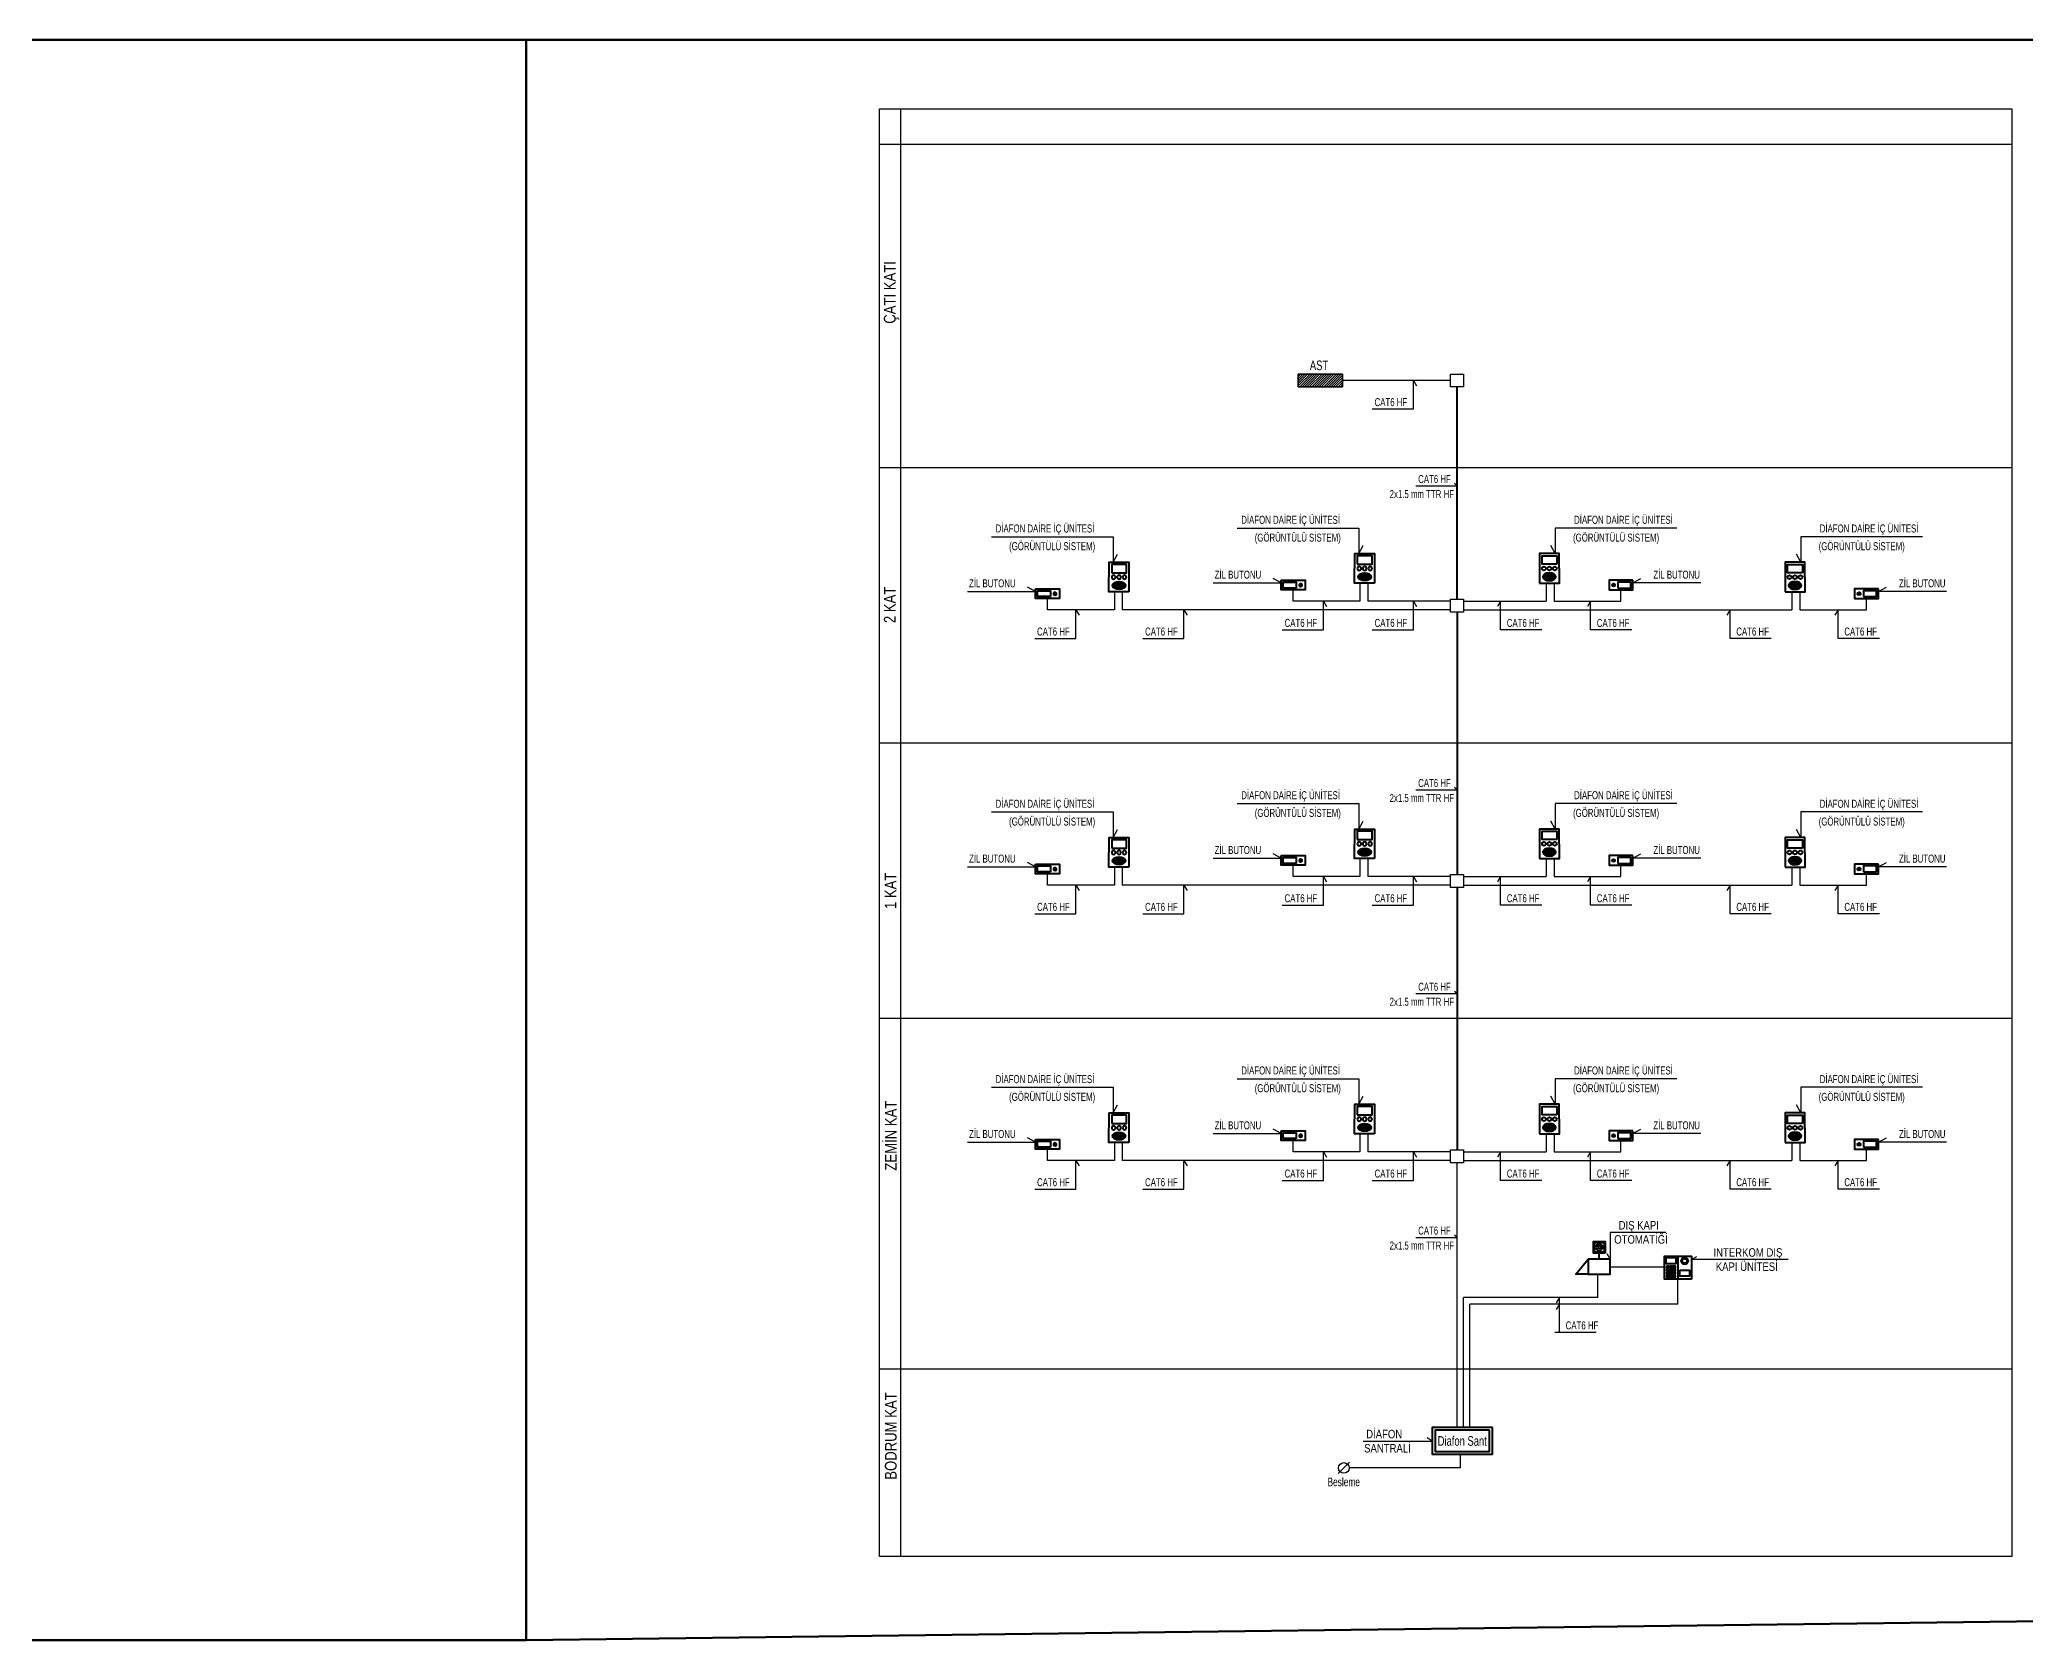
# Model space of a CAD drawing. Header units: millimetres. Extents: x 1852829 to 1882754, y -270850 to -231658.
# Drawn here: x 1871212 to 1874934, y -270850 to -267850 of the extents above; entities that cross this region are included whole.
import ezdxf
from ezdxf.enums import TextEntityAlignment as Align

# ---------------------------------------------------------------- set-up
doc = ezdxf.new("R2010")
doc.units = ezdxf.units.MM
doc.linetypes.add('CONTINOUS', pattern=[0])
doc.linetypes.add('CONTINU', pattern=[0])
for name, color, linetype, lineweight in [('a_çerçeve_line', 7, 'Continuous', 50), ('Aydınlatma', 4, 'CONTINOUS', 35), ('diyafon', 6, 'Continuous', 40), ('genell', 4, 'Continuous', 25), ('yangın', 30, 'CONTINOUS', 40)]:
    doc.layers.add(name, color=color, linetype=linetype, lineweight=lineweight)
for name, color, linetype in [('ayd', 10, 'Continuous'), ('INTERKOM', 3, 'Continuous'), ('LİNE', 7, 'Continuous'), ('LİNE_', 7, 'Continuous'), ('LİNYE NO', 6, 'Continuous'), ('NEJ.OPT_E_YAZI', 6, 'Continuous')]:
    doc.layers.add(name, color=color, linetype=linetype)
doc.styles.add('E_OPTIMUM_TEXT', font='')
doc.styles.add('Grupcad', font='arial.ttf', dxfattribs={"width": 0.7})
doc.styles.add('ROMANS', font='arial.ttf', dxfattribs={"width": 0.7})
doc.styles.add('ROMANTUR', font='arial.ttf', dxfattribs={"width": 0.7})
doc.styles.get('E_OPTIMUM_TEXT').set_extended_font_data('@Arial Unicode MS')

# ---------------------------------------------------------------- blocks, each defined once
blk = doc.blocks.new('DIAFON IC UNITE')
at = {"layer": 'diyafon', "linetype": 'Continuous'}
h = blk.add_hatch(dxfattribs=at)
h.set_pattern_fill('ANSI31', color=133, scale=12.474, angle=585, style=0)
h.set_pattern_definition([(90, (-1096043.5913, -47294.4978), (1.55925, -3e-14), [])])
edge = h.paths.add_edge_path()
edge.add_ellipse((0, -21.7), major_axis=(-6.04, 0), ratio=0.623004, start_angle=0, end_angle=360, ccw=False)
blk.add_lwpolyline([(-9.2, -27.6), (9.5, -27.6), (9.3, 0), (-9.3, 0)], close=True, dxfattribs=at)
at = {"layer": 'diyafon', "color": 133, "linetype": 'Continuous'}
blk.add_lwpolyline([(6.9, -9.9), (-6.9, -9.9), (-6.9, -2), (6.9, -2)], close=True, dxfattribs=at)
for centre in [(-5.1, -13.9), (0, -13.9), (5.1, -13.9)]:
    blk.add_circle(centre, 1.8, dxfattribs=at)
at = {"layer": 'diyafon', "color": 133, "linetype": 'Continuous', "extrusion": (0, 0, -1)}
blk.add_ellipse((0, -21.7), major_axis=(-6.04, 0), ratio=0.623004, start_param=-1.570796, end_param=4.712389, dxfattribs=at)
blk = doc.blocks.new('DIAFON ZIL BUTONU')
at = {"layer": 'diyafon', "linetype": 'CONTINU'}
h = blk.add_hatch(color=133, dxfattribs=at)
edge = h.paths.add_edge_path()
edge.add_ellipse((-7.1, -4.6), major_axis=(0.974, 0.974), ratio=1, start_angle=0, end_angle=360)
blk.add_lwpolyline([(11.2, 0), (-11.2, 0), (-11.2, -9), (11.2, -9)], close=True, dxfattribs=at)
at = {"layer": 'diyafon', "color": 133, "linetype": 'CONTINU'}
blk.add_lwpolyline([(-3, -7.3), (9.3, -7.3), (9.3, -1.7), (-3, -1.7)], close=True, dxfattribs=at)
blk.add_ellipse((-7.1, -4.6), major_axis=(0.974, 0.974), ratio=1, start_param=3.926991, end_param=10.210176, dxfattribs=at)
blk = doc.blocks.new('BESL.')
at = {"layer": 'LİNE_', "lineweight": 30, "ltscale": 50}
blk.add_line((-10.6, -10.6), (10.6, 10.6), dxfattribs=at)
blk.add_circle((0, 0), 10, dxfattribs=at)
blk = doc.blocks.new('DIAFON KAPI OTOMAT')
at = {"layer": 'diyafon', "linetype": 'Continuous'}
blk.add_line((13.7, 9.3), (13.7, 17), dxfattribs=at)
for points in [[(6.4, 17), (21, 17), (21, 31.6), (6.4, 31.6)], [(7.6, 18.2), (19.8, 18.2), (19.8, 30.4), (7.6, 30.4)], [(0, 9.3), (27.4, 9.3), (27.4, -9.3), (0, -9.3)]]:
    blk.add_lwpolyline(points, close=True, dxfattribs=at)
blk.add_lwpolyline([(27.4, -9.3), (43.1, -9.3), (27.4, 9.3)], dxfattribs=at)
at = {"layer": 'diyafon', "color": 133, "linetype": 'Continuous'}
for radius in [4.2, 1.75]:
    blk.add_circle((13.7, 24.3), radius, dxfattribs=at)
blk = doc.blocks.new('DIAFON DIS UNITE-GORUNTULU')
at = {"layer": 'diyafon', "linetype": 'Continuous'}
blk.add_line((0, 0), (0, -28.7), dxfattribs=at)
blk.add_lwpolyline([(17, -28.7), (-17, -28.7), (-17, 0), (17, 0)], close=True, dxfattribs=at)
at = {"layer": 'diyafon', "color": 133, "linetype": 'Continuous'}
for points in [[(-14.6, -1.9), (-2.6, -1.9), (-2.6, -9.5), (-14.6, -9.5)], [(-13.8, -12.2), (-11.3, -12.2), (-11.3, -14.9), (-13.8, -14.9)], [(-13.8, -16.1), (-11.3, -16.1), (-11.3, -18.8), (-13.8, -18.8)], [(-13.8, -20), (-11.3, -20), (-11.3, -22.6), (-13.8, -22.6)], [(-13.8, -23.8), (-11.3, -23.8), (-11.3, -26.5), (-13.8, -26.5)], [(-9.8, -12.2), (-7.3, -12.2), (-7.3, -14.9), (-9.8, -14.9)], [(-9.8, -16.1), (-7.3, -16.1), (-7.3, -18.8), (-9.8, -18.8)], [(-9.8, -20), (-7.3, -20), (-7.3, -22.6), (-9.8, -22.6)], [(-9.8, -23.8), (-7.3, -23.8), (-7.3, -26.5), (-9.8, -26.5)], [(-5.9, -12.2), (-3.3, -12.2), (-3.3, -14.9), (-5.9, -14.9)], [(-5.9, -16.1), (-3.3, -16.1), (-3.3, -18.8), (-5.9, -18.8)], [(-5.9, -20), (-3.3, -20), (-3.3, -22.6), (-5.9, -22.6)], [(-5.9, -23.8), (-3.3, -23.8), (-3.3, -26.5), (-5.9, -26.5)], [(2.3, -17.5), (14.3, -17.5), (14.3, -25.1), (2.3, -25.1)]]:
    blk.add_lwpolyline(points, close=True, dxfattribs=at)
for radius in [4.28, 2.88]:
    blk.add_circle((8.3, -6), radius, dxfattribs=at)

msp = doc.modelspace()

# ---------------------------------------------------------------- hatches: boundary and pattern name
at = {"layer": 'Aydınlatma', "linetype": 'CONTINU'}
h = msp.add_hatch(dxfattribs=at)
h.set_pattern_fill('ANSI31', color=2)
h.set_pattern_definition([(45, (4059.2727, -15666.0484), (-2.2450640303, 2.2450640303), [])])
h.paths.add_polyline_path([(1873653.9, -268500.4), (1873653.9, -268476.6), (1873570.9, -268476.6), (1873570.9, -268500.4)])

# ---------------------------------------------------------------- linework, layer by layer
at = {"layer": 'a_çerçeve_line'}
for p, q in [((1872123.9, -267849.7), (1875561.8, -267849.7)), ((1875561.8, -270806.5), (1872123.9, -270849.7))]:
    msp.add_line(p, q, dxfattribs=at)
msp.add_lwpolyline([(1872123.9, -270849.7), (1872123.9, -267849.7), (1853005.4, -267849.7), (1853005.4, -270849.7)], close=True, dxfattribs=at)
at = {"layer": 'ayd', "color": 8}
for points in [[(1872785.9, -267979.5), (1874908.6, -267979.5), (1874908.6, -270692.7), (1872785.9, -270692.7), (1872785.9, -267979.5)], [(1872825.9, -270691.7), (1872825.9, -267979.4)], [(1872785.9, -268045.6), (1874908.6, -268045.6)], [(1872785.4, -268651.3), (1874908.7, -268651.8)], [(1872785.3, -269167.3), (1874908.6, -269167.8)], [(1872785.3, -269683.4), (1874908.6, -269683.9)], [(1872784.8, -270340.7), (1874908.1, -270341.2)]]:
    msp.add_lwpolyline(points, dxfattribs=at)
at = {"layer": 'Aydınlatma', "color": 2, "linetype": 'CONTINU'}
msp.add_lwpolyline([(1873570.9, -268500.4), (1873570.9, -268476.6), (1873653.9, -268476.6), (1873653.9, -268500.4)], close=True, dxfattribs=at)
msp.add_lwpolyline([(1873570.9, -268500.4), (1873570.9, -268476.6), (1873653.9, -268476.6), (1873653.9, -268500.4)], close=True, dxfattribs=at)
msp.add_lwpolyline([(1873570.9, -268500.4), (1873570.9, -268476.6), (1873653.9, -268476.6), (1873653.9, -268500.4)], close=True, dxfattribs=at)
msp.add_lwpolyline([(1873570.9, -268500.4), (1873570.9, -268476.6), (1873653.9, -268476.6), (1873653.9, -268500.4)], close=True, dxfattribs=at)
msp.add_lwpolyline([(1873570.9, -268500.4), (1873570.9, -268476.6), (1873653.9, -268476.6), (1873653.9, -268500.4)], close=True, dxfattribs=at)
msp.add_lwpolyline([(1873570.9, -268500.4), (1873570.9, -268476.6), (1873653.9, -268476.6), (1873653.9, -268500.4)], close=True, dxfattribs=at)
at = {"layer": 'diyafon'}
for p, q in [((1873868.6, -268898.5), (1873868.6, -268500.5)), ((1873868.6, -268922.5), (1873868.6, -269414.6)), ((1873868.6, -269438.6), (1873868.6, -269930.6))]:
    msp.add_line(p, q, dxfattribs=at)
at = {"layer": 'diyafon', "linetype": 'ByBlock', "elevation": 0}
for points in [[(1873934.8, -270451), (1873822.3, -270451), (1873822.3, -270500.7), (1873934.8, -270500.7)], [(1873929.7, -270456.1), (1873827.4, -270456.1), (1873827.4, -270495.6), (1873929.7, -270495.6)]]:
    msp.add_lwpolyline(points, close=True, dxfattribs=at)
at = {"layer": 'genell', "linetype": 'CONTINOUS'}
for p, q in [((1873791.4, -268686), (1873868.6, -268686)), ((1873868.6, -268686), (1873863.8, -268681.8)), ((1873791.4, -269255.7), (1873868.6, -269255.7)), ((1873868.6, -269255.7), (1873863.8, -269251.5)), ((1873791.4, -269637.6), (1873868.6, -269637.6)), ((1873868.6, -269637.6), (1873863.8, -269633.4)), ((1873868.6, -270094.6), (1873863.8, -270090.3)), ((1873791.4, -270094.6), (1873868.6, -270094.6)), ((1874060.7, -270207.4), (1874054.7, -270217.4)), ((1874060.7, -270219.4), (1874054.7, -270229.4)), ((1874060.7, -270272.7), (1874060.7, -270207.4)), ((1874129.3, -270272.7), (1874052.1, -270272.7))]:
    msp.add_line(p, q, dxfattribs=at)
for points in [[(1873709.7, -268541.8), (1873786.9, -268541.8), (1873786.9, -268488.5), (1873792.9, -268498.5)], [(1872996.2, -268781.2), (1873224.1, -268781.2), (1873224.1, -268829.2), (1873232.1, -268814.2)], [(1873456.6, -268765), (1873684.5, -268765), (1873684.5, -268813), (1873692.5, -268798)], [(1874280.6, -268765), (1874052.7, -268765), (1874052.7, -268813), (1874044.7, -268798)], [(1874741, -268781.2), (1874513.1, -268781.2), (1874513.1, -268829.2), (1874505.1, -268814.2)], [(1873411.7, -268867.8), (1873538.9, -268867.8), (1873523.9, -268859.8)], [(1874325.5, -268867.8), (1874198.4, -268867.8), (1874213.4, -268859.8)], [(1872951.3, -268884), (1873078.4, -268884), (1873063.4, -268876)], [(1873541, -268955.6), (1873618.2, -268955.6), (1873618.2, -268902.3), (1873624.2, -268912.3)], [(1873709.7, -268955.6), (1873786.9, -268955.6), (1873786.9, -268902.3), (1873792.9, -268912.3)], [(1874027.5, -268955.6), (1873950.3, -268955.6), (1873950.3, -268902.3), (1873944.3, -268912.3)], [(1874196.2, -268955.6), (1874119, -268955.6), (1874119, -268902.3), (1874113, -268912.3)], [(1874785.9, -268884), (1874658.8, -268884), (1874673.8, -268876)], [(1873077, -268971.8), (1873154.2, -268971.8), (1873154.2, -268918.4), (1873160.2, -268928.4)], [(1873279.5, -268971.8), (1873356.7, -268971.8), (1873356.7, -268918.4), (1873362.7, -268928.4)], [(1874457.7, -268971.8), (1874380.6, -268971.8), (1874380.6, -268918.4), (1874374.6, -268928.4)], [(1874660.2, -268971.8), (1874583, -268971.8), (1874583, -268918.4), (1874577, -268928.4)], [(1872996.2, -269297.2), (1873224.1, -269297.2), (1873224.1, -269345.2), (1873232.1, -269330.2)], [(1873456.6, -269281.1), (1873684.5, -269281.1), (1873684.5, -269329.1), (1873692.5, -269314.1)], [(1874280.6, -269281.1), (1874052.7, -269281.1), (1874052.7, -269329.1), (1874044.7, -269314.1)], [(1874741, -269297.2), (1874513.1, -269297.2), (1874513.1, -269345.2), (1874505.1, -269330.2)], [(1873411.7, -269383.9), (1873538.9, -269383.9), (1873523.9, -269375.9)], [(1874325.5, -269383.9), (1874198.4, -269383.9), (1874213.4, -269375.9)], [(1872951.3, -269400), (1873078.4, -269400), (1873063.4, -269392)], [(1873541, -269471.7), (1873618.2, -269471.7), (1873618.2, -269418.3), (1873624.2, -269428.3)], [(1873709.7, -269471.7), (1873786.9, -269471.7), (1873786.9, -269418.3), (1873792.9, -269428.3)], [(1874027.5, -269471.7), (1873950.3, -269471.7), (1873950.3, -269418.3), (1873944.3, -269428.3)], [(1874196.2, -269471.7), (1874119, -269471.7), (1874119, -269418.3), (1874113, -269428.3)], [(1874785.9, -269400), (1874658.8, -269400), (1874673.8, -269392)], [(1873077, -269487.8), (1873154.2, -269487.8), (1873154.2, -269434.5), (1873160.2, -269444.5)], [(1873279.5, -269487.8), (1873356.7, -269487.8), (1873356.7, -269434.5), (1873362.7, -269444.5)], [(1874457.7, -269487.8), (1874380.6, -269487.8), (1874380.6, -269434.5), (1874374.6, -269444.5)], [(1874660.2, -269487.8), (1874583, -269487.8), (1874583, -269434.5), (1874577, -269444.5)], [(1872996.2, -269813.2), (1873224.1, -269813.2), (1873224.1, -269861.3), (1873232.1, -269846.3)], [(1873456.6, -269797.1), (1873684.5, -269797.1), (1873684.5, -269845.1), (1873692.5, -269830.1)], [(1874280.6, -269797.1), (1874052.7, -269797.1), (1874052.7, -269845.1), (1874044.7, -269830.1)], [(1874741, -269813.2), (1874513.1, -269813.2), (1874513.1, -269861.3), (1874505.1, -269846.3)], [(1873411.7, -269899.9), (1873538.9, -269899.9), (1873523.9, -269891.9)], [(1874325.5, -269899.9), (1874198.4, -269899.9), (1874213.4, -269891.9)], [(1872951.3, -269916), (1873078.4, -269916), (1873063.4, -269908)], [(1873541, -269987.7), (1873618.2, -269987.7), (1873618.2, -269934.4), (1873624.2, -269944.4)], [(1873709.7, -269987.7), (1873786.9, -269987.7), (1873786.9, -269934.4), (1873792.9, -269944.4)], [(1874027.5, -269987.7), (1873950.3, -269987.7), (1873950.3, -269934.4), (1873944.3, -269944.4)], [(1874196.2, -269987.7), (1874119, -269987.7), (1874119, -269934.4), (1874113, -269944.4)], [(1874785.9, -269916), (1874658.8, -269916), (1874673.8, -269908)], [(1873077, -270003.9), (1873154.2, -270003.9), (1873154.2, -269950.5), (1873160.2, -269960.5)], [(1873279.5, -270003.9), (1873356.7, -270003.9), (1873356.7, -269950.5), (1873362.7, -269960.5)], [(1874457.7, -270003.9), (1874380.6, -270003.9), (1874380.6, -269950.5), (1874374.6, -269960.5)], [(1874660.2, -270003.9), (1874583, -270003.9), (1874583, -269950.5), (1874577, -269960.5)]]:
    msp.add_lwpolyline(points, dxfattribs=at)
at = {"layer": 'INTERKOM', "ltscale": 2}
for p, q in [((1873856.6, -268488.5), (1873653.9, -268488.5)), ((1873100.9, -268918.4), (1873100.9, -268896.9)), ((1873226.3, -268884.4), (1873226.3, -268918.4)), ((1873241.1, -268884.4), (1873241.1, -268918.4)), ((1873561.3, -268902.3), (1873561.3, -268880.8)), ((1873686.7, -268902.3), (1873561.3, -268902.3)), ((1873686.7, -268868.2), (1873686.7, -268902.3)), ((1873701.5, -268868.2), (1873701.5, -268902.3)), ((1873856.6, -268902.3), (1873701.5, -268902.3)), ((1873880.6, -268902.3), (1874035.8, -268902.3)), ((1874035.8, -268868.2), (1874035.8, -268902.3)), ((1874050.5, -268868.2), (1874050.5, -268902.3)), ((1874050.5, -268902.3), (1874175.9, -268902.3)), ((1874175.9, -268902.3), (1874175.9, -268880.8)), ((1874496.2, -268884.4), (1874496.2, -268918.4)), ((1874510.9, -268884.4), (1874510.9, -268918.4)), ((1874636.3, -268918.4), (1874636.3, -268896.9)), ((1873226.3, -268918.4), (1873100.9, -268918.4)), ((1873856.6, -268918.4), (1873241.1, -268918.4)), ((1873880.6, -268918.4), (1874496.2, -268918.4)), ((1874510.9, -268918.4), (1874636.3, -268918.4)), ((1873686.7, -269384.2), (1873686.7, -269418.3)), ((1873701.5, -269384.2), (1873701.5, -269418.3)), ((1874035.8, -269384.2), (1874035.8, -269418.3)), ((1874050.5, -269384.2), (1874050.5, -269418.3)), ((1873100.9, -269434.5), (1873100.9, -269413)), ((1873226.3, -269400.4), (1873226.3, -269434.5)), ((1873241.1, -269400.4), (1873241.1, -269434.5)), ((1873561.3, -269418.3), (1873561.3, -269396.8)), ((1873686.7, -269418.3), (1873561.3, -269418.3)), ((1873856.6, -269418.3), (1873701.5, -269418.3)), ((1873880.6, -269418.3), (1874035.8, -269418.3)), ((1874050.5, -269418.3), (1874175.9, -269418.3)), ((1874175.9, -269418.3), (1874175.9, -269396.8)), ((1874496.2, -269400.4), (1874496.2, -269434.5)), ((1874510.9, -269400.4), (1874510.9, -269434.5)), ((1874636.3, -269434.5), (1874636.3, -269413)), ((1873226.3, -269434.5), (1873100.9, -269434.5)), ((1873856.6, -269434.5), (1873241.1, -269434.5)), ((1873880.6, -269434.5), (1874496.2, -269434.5)), ((1874510.9, -269434.5), (1874636.3, -269434.5)), ((1873686.7, -269900.3), (1873686.7, -269934.4)), ((1873701.5, -269900.3), (1873701.5, -269934.4)), ((1874035.8, -269900.3), (1874035.8, -269934.4)), ((1874050.5, -269900.3), (1874050.5, -269934.4)), ((1873100.9, -269950.5), (1873100.9, -269929)), ((1873226.3, -269916.4), (1873226.3, -269950.5)), ((1873241.1, -269916.4), (1873241.1, -269950.5)), ((1873561.3, -269934.4), (1873561.3, -269912.9)), ((1873686.7, -269934.4), (1873561.3, -269934.4)), ((1873856.6, -269934.4), (1873701.5, -269934.4)), ((1873880.6, -269934.4), (1874035.8, -269934.4)), ((1874050.5, -269934.4), (1874175.9, -269934.4)), ((1874175.9, -269934.4), (1874175.9, -269912.9)), ((1874496.2, -269916.4), (1874496.2, -269950.5)), ((1874510.9, -269916.4), (1874510.9, -269950.5)), ((1874636.3, -269950.5), (1874636.3, -269929)), ((1873226.3, -269950.5), (1873100.9, -269950.5)), ((1873856.6, -269950.5), (1873241.1, -269950.5)), ((1873868.6, -270451), (1873868.6, -269954.6)), ((1873880.6, -269950.5), (1874496.2, -269950.5)), ((1874510.9, -269950.5), (1874636.3, -269950.5)), ((1874132.7, -270207.4), (1874132.7, -270163.4)), ((1874155.8, -270149.5), (1874257.2, -270149.5)), ((1874282.7, -270219.4), (1874282.7, -270172.7)), ((1873880.6, -270451), (1873880.6, -270207.4)), ((1874132.7, -270207.4), (1873880.6, -270207.4)), ((1873892.6, -270451), (1873892.6, -270219.4)), ((1874282.7, -270219.4), (1873892.6, -270219.4))]:
    msp.add_line(p, q, dxfattribs=at)
at = {"layer": 'INTERKOM', "color": 1, "ltscale": 2}
for points in [[(1873856.6, -268476.5), (1873880.6, -268476.5), (1873880.6, -268500.5), (1873856.6, -268500.5)], [(1873856.6, -268898.5), (1873880.6, -268898.5), (1873880.6, -268922.5), (1873856.6, -268922.5)], [(1873856.6, -269414.6), (1873880.6, -269414.6), (1873880.6, -269438.6), (1873856.6, -269438.6)], [(1873856.6, -269930.6), (1873880.6, -269930.6), (1873880.6, -269954.6), (1873856.6, -269954.6)]]:
    msp.add_lwpolyline(points, close=True, dxfattribs=at)
at = {"layer": 'LİNE', "color": 1, "lineweight": 30, "ltscale": 50}
for p, q in [((1873874.6, -270500.7, 0), (1873874.6, -270526.7, 0)), ((1873874.6, -270526.7, 0), (1873666.5, -270526.7, 0))]:
    msp.add_line(p, q, dxfattribs=at)
at = {"layer": 'NEJ.OPT_E_YAZI'}
for points in [[(1874259.8, -270085.1), (1874155.8, -270085.1), (1874155.8, -270135.6), (1874149.8, -270125.6)], [(1874489.4, -270136.1), (1874308.3, -270136.1), (1874318.3, -270130.1)], [(1873692.8, -270476.5), (1873822.3, -270476.5), (1873812.5, -270470.3)]]:
    msp.add_lwpolyline(points, dxfattribs=at)

# ---------------------------------------------------------------- block references
at = {"layer": 'diyafon', "linetype": 'Continuous'}
for name, p, xscale, yscale, zscale in [('DIAFON IC UNITE', (1873695.5, -268813), -2, 2, 2), ('DIAFON IC UNITE', (1874041.7, -268813), 2, 2, 2), ('DIAFON IC UNITE', (1873235.1, -268829.2), -2, 2, 2), ('DIAFON IC UNITE', (1874502.1, -268829.2), 2, 2, 2), ('DIAFON IC UNITE', (1873235.1, -269345.2), -2, 2, 2), ('DIAFON IC UNITE', (1873695.5, -269329.1), -2, 2, 2), ('DIAFON IC UNITE', (1874041.7, -269329.1), 2, 2, 2), ('DIAFON IC UNITE', (1874502.1, -269345.2), 2, 2, 2), ('DIAFON IC UNITE', (1873235.1, -269861.3), -2, 2, 2), ('DIAFON IC UNITE', (1873695.5, -269845.1), -2, 2, 2), ('DIAFON IC UNITE', (1874041.7, -269845.1), 2, 2, 2), ('DIAFON IC UNITE', (1874502.1, -269861.3), 2, 2, 2), ('DIAFON KAPI OTOMAT', (1874155.8, -270149.5), -1.5, 1.5, 1.5), ('DIAFON DIS UNITE-GORUNTULU', (1874282.7, -270129.6), 1.5, 1.5, 1.5)]:
    msp.add_blockref(name, p, dxfattribs=dict(at, xscale=xscale, yscale=yscale, zscale=zscale))
at = {"layer": 'diyafon', "linetype": 'CONTINU', "yscale": 2, "zscale": 2}
for p, xscale in [((1873561.3, -268862.8), -2), ((1874175.9, -268862.8), 2), ((1873100.9, -268879), -2), ((1874636.3, -268879), 2), ((1873561.3, -269378.9), -2), ((1874175.9, -269378.9), 2), ((1873100.9, -269395), -2), ((1874636.3, -269395), 2), ((1873561.3, -269894.9), -2), ((1874175.9, -269894.9), 2), ((1873100.9, -269911.1), -2), ((1874636.3, -269911.1), 2)]:
    msp.add_blockref('DIAFON ZIL BUTONU', p, dxfattribs=dict(at, xscale=xscale))
at = {"layer": 'LİNE', "color": 1, "lineweight": 30, "ltscale": 50, "rotation": 179.9999999999999}
msp.add_blockref('BESL.', (1873656.5, -270526.7, 0), dxfattribs=at)

# ---------------------------------------------------------------- texts
at = {"layer": 'Aydınlatma', "linetype": 'CONTINU', "style": 'ROMANTUR', "width": 0.7}
msp.add_text('AST', height=18, dxfattribs=at).set_placement((1873609.9, -268460), align=Align.MIDDLE_CENTER)
at = {"layer": 'diyafon', "color": 4, "linetype": 'ByBlock', "style": 'Grupcad', "width": 0.7}
msp.add_text('Diafon Sant', height=18, rotation=0, dxfattribs=at).set_placement((1873878.4, -270476.1, 0), align=Align.MIDDLE_CENTER)
at = {"layer": 'genell', "linetype": 'CONTINOUS', "style": 'Grupcad', "width": 0.7}
for s, p in [('CAT6 HF', (1873714.1, -268536.5)), ('CAT6 HF', (1873795.8, -268680.7)), ('2x1.5 mm TTR HF', (1873742.3, -268708.8)), ('DİAFON DAİRE İÇ ÜNİTESİ ', (1873464.2, -268757.1)), ('DİAFON DAİRE İÇ ÜNİTESİ ', (1874088.1, -268757.1)), ('DİAFON DAİRE İÇ ÜNİTESİ ', (1873003.8, -268773.3)), ('(GÖRÜNTÜLÜ SİSTEM)', (1873029, -268806.5)), ('(GÖRÜNTÜLÜ SİSTEM)', (1873489.4, -268790.4)), ('(GÖRÜNTÜLÜ SİSTEM)', (1874086.1, -268790.4)), ('(GÖRÜNTÜLÜ SİSTEM)', (1874546.5, -268806.5)), ('DİAFON DAİRE İÇ ÜNİTESİ ', (1874548.5, -268773.3)), ('ZİL BUTONU', (1872953.9, -268876.1)), ('ZİL BUTONU', (1873414.3, -268859.9)), ('ZİL BUTONU', (1874236.6, -268859.9)), ('ZİL BUTONU', (1874697, -268876.1)), ('CAT6 HF', (1873545.4, -268950.3)), ('CAT6 HF', (1873714.1, -268950.3)), ('CAT6 HF', (1873961.9, -268950.3)), ('CAT6 HF', (1874130.6, -268950.3)), ('CAT6 HF', (1873081.4, -268966.5)), ('CAT6 HF', (1873283.9, -268966.5)), ('CAT6 HF', (1874392.1, -268966.5)), ('CAT6 HF', (1874594.6, -268966.5)), ('CAT6 HF', (1873795.8, -269250.4)), ('DİAFON DAİRE İÇ ÜNİTESİ ', (1873003.8, -269289.3)), ('DİAFON DAİRE İÇ ÜNİTESİ ', (1873464.2, -269273.2)), ('2x1.5 mm TTR HF', (1873742.3, -269278.4)), ('DİAFON DAİRE İÇ ÜNİTESİ ', (1874088.1, -269273.2)), ('DİAFON DAİRE İÇ ÜNİTESİ ', (1874548.5, -269289.3)), ('(GÖRÜNTÜLÜ SİSTEM)', (1873029, -269322.6)), ('(GÖRÜNTÜLÜ SİSTEM)', (1873489.4, -269306.4)), ('(GÖRÜNTÜLÜ SİSTEM)', (1874086.1, -269306.4)), ('(GÖRÜNTÜLÜ SİSTEM)', (1874546.5, -269322.6)), ('ZİL BUTONU', (1872953.9, -269392.1)), ('ZİL BUTONU', (1873414.3, -269376)), ('ZİL BUTONU', (1874236.6, -269376)), ('ZİL BUTONU', (1874697, -269392.1)), ('CAT6 HF', (1873545.4, -269466.4)), ('CAT6 HF', (1873714.1, -269466.4)), ('CAT6 HF', (1873961.9, -269466.4)), ('CAT6 HF', (1874130.6, -269466.4)), ('CAT6 HF', (1873081.4, -269482.5)), ('CAT6 HF', (1873283.9, -269482.5)), ('CAT6 HF', (1874392.1, -269482.5)), ('CAT6 HF', (1874594.6, -269482.5)), ('2x1.5 mm TTR HF', (1873742.3, -269660.4)), ('CAT6 HF', (1873795.8, -269632.3)), ('DİAFON DAİRE İÇ ÜNİTESİ ', (1873003.8, -269805.4)), ('DİAFON DAİRE İÇ ÜNİTESİ ', (1873464.2, -269789.2)), ('DİAFON DAİRE İÇ ÜNİTESİ ', (1874088.1, -269789.2)), ('DİAFON DAİRE İÇ ÜNİTESİ ', (1874548.5, -269805.4)), ('(GÖRÜNTÜLÜ SİSTEM)', (1873029, -269838.6)), ('(GÖRÜNTÜLÜ SİSTEM)', (1873489.4, -269822.4)), ('(GÖRÜNTÜLÜ SİSTEM)', (1874086.1, -269822.4)), ('(GÖRÜNTÜLÜ SİSTEM)', (1874546.5, -269838.6)), ('ZİL BUTONU', (1872953.9, -269908.2)), ('ZİL BUTONU', (1873414.3, -269892)), ('ZİL BUTONU', (1874236.6, -269892)), ('ZİL BUTONU', (1874697, -269908.2)), ('CAT6 HF', (1873545.4, -269982.4)), ('CAT6 HF', (1873714.1, -269982.4)), ('CAT6 HF', (1873961.9, -269982.4)), ('CAT6 HF', (1874130.6, -269982.4)), ('CAT6 HF', (1873081.4, -269998.6)), ('CAT6 HF', (1873283.9, -269998.6)), ('CAT6 HF', (1874392.1, -269998.6)), ('CAT6 HF', (1874594.6, -269998.6)), ('CAT6 HF', (1873795.8, -270089.3)), ('2x1.5 mm TTR HF', (1873742.3, -270117.3)), ('CAT6 HF', (1874072.3, -270267))]:
    msp.add_text(s, height=15, dxfattribs=at).set_placement(p)
at = {"layer": 'LİNYE NO', "style": 'E_OPTIMUM_TEXT', "width": 0.7}
msp.add_text('Besleme', height=16, dxfattribs=at).set_placement((1873625.8, -270560.9, 0))
at = {"layer": 'NEJ.OPT_E_YAZI', "style": 'E_OPTIMUM_TEXT', "width": 0.8}
for s, p in [('OTOMATİĞİ', (1874163.3, -270106.4, 0)), ('DIŞ KAPI', (1874171.5, -270079.8, 0)), ('INTERKOM DIŞ', (1874349.3, -270130.8)), ('KAPI ÜNİTESİ', (1874353.6, -270157.4)), ('DİAFON', (1873698.3, -270471.2, 0)), ('SANTRALİ', (1873694.5, -270497.8, 0))]:
    msp.add_text(s, height=16, dxfattribs=at).set_placement(p)
at = {"layer": 'yangın', "linetype": 'Continuous', "style": 'ROMANS', "width": 0.8}
for s, p in [('ÇATI KATI', (1872816.3, -268382.1)), ('2 KAT', (1872816.3, -268943.2)), ('1 KAT', (1872817.8, -269479.1)), ('ZEMİN KAT', (1872818.2, -269969.4, 0)), ('BODRUM KAT', (1872818.2, -270548.8))]:
    msp.add_text(s, height=22, rotation=90, dxfattribs=at).set_placement(p)

doc.saveas('drawing.dxf')
